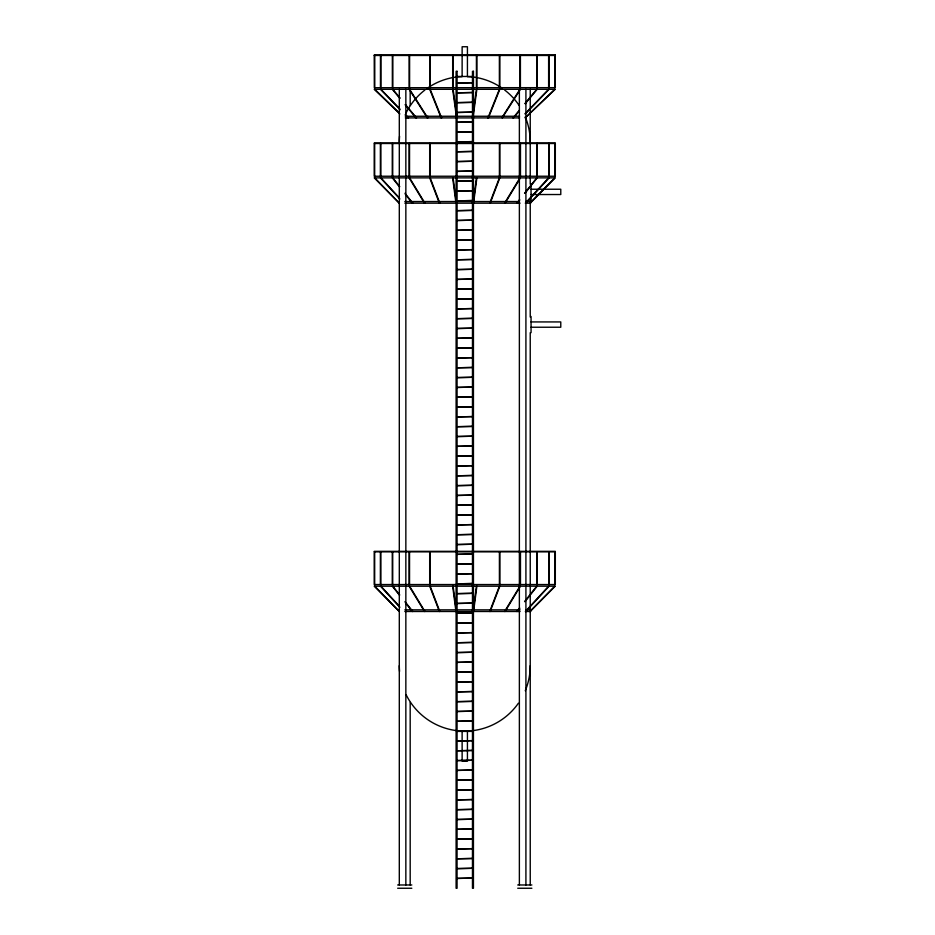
<?xml version="1.0" encoding="UTF-8"?>
<svg xmlns="http://www.w3.org/2000/svg" width="935" height="935" viewBox="0 0 935 935"><rect width="100%" height="100%" fill="white"/><g stroke="black" fill="none" stroke-linecap="round" stroke-linejoin="round"><path stroke-width="1.4" d="M473.133 203.175L476.418 177.872M473.589 203.175L476.885 177.872M473.133 611.49L476.418 586.187M473.589 611.49L476.885 586.187M472.526 117.903L476.418 89.304M472.981 117.903L476.885 89.304M427.424 117.903L427.821 116.256M489.73 203.175L499.372 177.872M490.185 203.175L499.828 177.872M489.73 611.49L499.372 586.187M490.185 611.49L499.828 586.187M487.93 117.903L499.372 89.304M488.397 117.903L499.828 89.304M504.596 203.175L519.942 177.872M505.064 203.175L520.409 177.872M504.596 611.49L519.942 586.187M505.064 611.49L520.409 586.187M502.516 116.711L519.942 89.304M502.212 117.903L520.409 89.304M516.751 203.175L519.357 199.868M524.57 193.276L536.748 177.872M517.207 203.175L519.813 199.868M525.026 193.276L537.204 177.872M516.751 611.49L519.357 608.194M524.57 601.591L536.748 586.187M517.207 611.49L519.813 608.194M525.026 601.591L537.204 586.187M513.034 117.903L519.416 110.201M524.886 103.598L536.748 89.304M513.49 117.903L518.96 111.3M525.353 103.598L537.204 89.304M548.623 177.872L525.33 203.175L530.648 203.175M525.797 203.175L549.079 177.872M526.3 610.438L548.623 586.187M525.797 611.49L549.079 586.187M524.956 113.813L548.623 89.304M525.412 113.813L549.079 89.304M529.783 203.175L554.771 177.872M530.239 203.175L555.226 177.872L374.222 177.872L399.303 203.175L374.771 177.872M529.783 611.49L554.771 586.187M530.239 611.49L555.226 586.187L374.222 586.187L399.303 611.49L374.771 586.187M554.771 89.304L525.143 117.903L555.226 89.304L374.222 89.304L399.864 113.953M462.065 76.647L456.233 77.032A65.462 65.462 0 0 0 427.225 88.311M467.477 730.96L471.532 730.691M472.888 730.597L473.32 730.574A65.462 65.462 0 0 0 518.399 703.213M374.222 55.469L555.32 55.469M456.666 76.471L472.888 76.471M405.334 116.256L519.533 116.256M405.334 117.903L519.533 117.903M374.222 143.008L555.332 143.008M531.057 189.232L560.778 189.232L560.778 194.527L531.057 194.538M404.832 201.539L472 201.539M473.391 201.539L517.487 201.539M525.774 201.539L530.648 201.539M404.832 203.175L520.035 203.175M531.057 321.932L560.778 321.932L560.778 327.227L531.057 327.238M374.222 551.334L555.332 551.334M404.832 609.854L472 609.854M473.391 609.854L520.035 609.854M525.774 609.854L530.648 609.854M404.832 611.49L520.035 611.49M525.353 611.49L530.648 611.49M456.666 731.392L472.888 731.392M397.667 884.977L411.821 884.977M517.733 884.977L531.875 884.977M397.667 888.25L411.821 888.25M517.733 888.25L531.875 888.25M467.477 76.647L473.32 77.032A65.462 65.462 0 0 1 502.329 88.311M456.666 730.597L456.233 730.574A65.462 65.462 0 0 1 406.059 694.623M458.01 730.691L462.065 730.96M374.771 89.304L399.303 112.971M380.931 89.304L399.666 108.705M405.58 114.83L408.537 117.903M380.463 89.304L400.192 109.722M405.124 114.83L408.081 117.903M380.931 177.872L399.362 197.904M380.463 177.872L399.876 198.956M380.931 586.187L399.362 606.219M380.463 586.187L399.876 607.271M392.805 89.304L400.098 98.105M405.568 104.697L416.519 117.903M392.349 89.304L399.642 98.105M405.112 104.697L416.052 117.903M392.805 177.872L399.759 186.673M404.972 193.276L412.802 203.175M392.349 177.872L399.303 186.673M405.381 194.375L412.347 203.175M392.805 586.187L399.759 594.987M404.972 601.591L412.802 611.49M392.349 586.187L399.303 594.987M405.381 602.689L412.347 611.49M409.6 89.304L427.798 117.903M409.144 89.304L427.342 117.903M409.6 177.872L424.946 203.175M409.144 177.872L424.49 203.175M409.6 586.187L424.946 611.49M409.144 586.187L424.49 611.49M430.182 89.304L441.612 117.903M429.714 89.304L441.156 117.903M430.182 177.872L439.824 203.175M429.714 177.872L439.368 203.175M430.182 586.187L439.824 611.49M429.714 586.187L439.368 611.49M488 116.256L488.257 117.903M453.124 89.304L457.028 117.903M452.669 89.304L456.572 117.903M453.124 177.872L456.42 203.175M452.669 177.872L455.953 203.175M453.124 586.187L456.42 611.49M452.669 586.187L455.953 611.49M554.771 54.978L554.771 87.715M554.864 143.499L554.864 176.236M554.864 551.825L554.864 584.55M549.079 54.978L549.079 87.715M549.172 143.499L549.172 176.236M549.172 551.825L549.172 584.55M548.716 143.499L548.716 176.236M548.716 551.825L548.716 584.55M548.623 54.978L548.623 87.715M537.204 54.978L537.204 87.715M537.286 143.499L537.286 176.236M537.286 551.825L537.286 584.55M536.819 143.499L536.819 176.236M536.819 551.825L536.819 584.55M536.748 54.978L536.748 87.715M531.057 183.774L531.057 199.996M531.057 316.474L531.057 332.696M530.239 89.304L530.239 184.195M530.239 199.996L530.239 317.058M530.239 332.696L530.239 884.977M525.914 89.304L525.914 884.977M520.468 143.499L520.468 176.236M520.468 551.825L520.468 584.55M520.409 54.978L520.409 87.715M519.942 54.978L519.942 87.715M520 143.499L520 176.236M520 551.825L520 584.55M519.369 89.304L519.369 884.977M499.828 54.978L499.828 87.715M499.863 143.499L499.863 176.236M499.863 551.825L499.863 584.55M499.407 143.499L499.407 176.236M499.407 551.825L499.407 584.55M499.372 54.978L499.372 87.715M476.885 54.978L476.885 87.715M476.418 54.978L476.418 87.715M467.43 76.471L467.43 46.75L462.135 46.75L462.124 76.471M467.43 731.392L467.43 761.113L462.135 761.113L462.124 731.392M453.124 54.978L453.124 87.715M452.669 54.978L452.669 87.715M430.182 54.978L430.182 87.715M430.135 143.499L430.135 176.236M430.135 551.825L430.135 584.55M429.714 54.978L429.714 87.715M429.679 143.499L429.679 176.236M429.679 551.825L429.679 584.55M410.184 89.304L410.184 105.363M410.184 702.477L410.184 884.977M409.6 54.978L409.6 87.715M409.542 143.499L409.542 176.236M409.542 551.825L409.542 584.55M409.144 54.978L409.144 87.715M409.086 143.499L409.086 176.236M409.086 551.825L409.086 584.55M405.848 89.304L405.848 884.977M399.303 89.304L399.303 884.977M392.805 54.978L392.805 87.715M392.723 143.499L392.723 176.236M392.723 551.825L392.723 584.55M392.349 54.978L392.349 87.715M392.268 143.499L392.268 176.236M392.268 551.825L392.268 584.55M380.931 54.978L380.931 87.715M380.837 143.499L380.837 176.236M380.837 551.825L380.837 584.55M380.463 54.978L380.463 87.715M380.381 143.499L380.381 176.236M380.381 551.825L380.381 584.55M374.771 54.978L374.771 87.715M374.678 143.499L374.678 176.236M374.678 551.825L374.678 584.55M399.303 141.933A65.462 65.462 0 0 1 399.561 136.23M406.059 112.983A65.462 65.462 0 0 1 424.922 90.005M504.631 90.005A65.462 65.462 0 0 1 519.206 105.561M525.26 116.887A65.462 65.462 0 0 1 530.239 141.933M530.239 665.662A65.462 65.462 0 0 1 525.26 690.72M399.561 671.377A65.462 65.462 0 0 1 399.303 665.662M555.32 54.978L374.222 54.978L374.316 87.715L555.32 87.668L555.226 54.978M457.063 71.305L456.116 71.305L456.105 888.25L457.063 888.25L457.086 71.305M473.437 71.305L472.479 71.305L472.467 888.25L473.437 888.25L473.449 71.305M472.958 82.689L456.596 83.016L472.958 82.689M472.958 92.507L456.596 92.834L472.958 92.507M472.958 102.336L456.596 102.663L472.958 102.336M472.958 112.153L456.596 112.48L472.958 112.153M472.958 121.971L456.596 122.298L472.958 121.971M472.958 131.788L456.596 132.115L472.958 131.788M472.958 141.606L456.596 141.933L472.958 141.606M555.332 143.499L374.222 143.499L374.222 176.236L555.32 176.236L555.332 143.499M472.958 151.435L456.596 151.762L472.958 151.435M472.958 161.252L456.596 161.58L472.958 161.252M472.958 171.07L456.596 171.397L472.958 171.07M472.958 180.887L456.596 181.215L472.958 180.887M472.958 190.705L456.596 191.032L472.958 190.705M472.958 200.534L456.596 200.861L472.958 200.534M472.958 210.352L456.596 210.679L472.958 210.352M472.958 220.169L456.596 220.496L472.958 220.169M472.958 229.987L456.596 230.314L472.958 229.987M472.958 239.804L456.596 240.131L472.958 239.804M472.958 249.633L456.596 249.961L472.958 249.633M472.958 259.451L456.596 259.778L472.958 259.451M472.958 269.268L456.596 269.596L472.958 269.268M472.958 279.086L456.596 279.413L472.958 279.086M472.958 288.903L456.596 289.231L472.958 288.903M472.958 298.732L456.596 299.06L472.958 298.732M472.958 308.55L456.596 308.877L472.958 308.55M472.958 318.367L456.596 318.695L472.958 318.367M472.958 328.185L456.596 328.512L472.958 328.185M472.958 338.002L456.596 338.33L472.958 338.002M472.958 347.832L456.596 348.159L472.958 347.832M472.958 357.649L456.596 357.976L472.958 357.649M472.958 367.467L456.596 367.794L472.958 367.467M472.958 377.284L456.596 377.611L472.958 377.284M472.958 387.113L456.596 387.441L472.958 387.113M472.958 396.931L456.596 397.258L472.958 396.931M472.958 406.748L456.596 407.076L472.958 406.748M472.958 416.566L456.596 416.893L472.958 416.566M472.958 426.383L456.596 426.711L472.958 426.383M472.958 436.213L456.596 436.54L472.958 436.213M472.958 446.03L456.596 446.357L472.958 446.03M472.958 455.848L456.596 456.175L472.958 455.848M472.958 465.665L456.596 465.992L472.958 465.665M472.958 475.483L456.596 475.81L472.958 475.483M472.958 485.312L456.596 485.639L472.958 485.312M472.958 495.129L456.596 495.457L472.958 495.129M472.958 504.947L456.596 505.274L472.958 504.947M472.958 514.764L456.596 515.091L472.958 514.764M472.958 524.582L456.596 524.909L472.958 524.582M472.958 534.411L456.596 534.738L472.958 534.411M472.958 544.228L456.596 544.556L472.958 544.228M555.332 551.825L374.222 551.825L374.222 584.55L555.32 584.55L555.332 551.825M472.958 554.046L456.596 554.373L472.958 554.046M472.958 563.863L456.596 564.191L472.958 563.863M472.958 573.681L456.596 574.008L472.958 573.681M472.958 583.51L456.596 583.837L472.958 583.51M472.958 593.328L456.596 593.655L472.958 593.328M472.958 603.145L456.596 603.472L472.958 603.145M472.958 612.963L456.596 613.29L472.958 612.963M472.958 622.78L456.596 623.107L472.958 622.78M472.958 632.609L456.596 632.937L472.958 632.609M472.958 642.427L456.596 642.754L472.958 642.427M472.958 652.244L456.596 652.572L472.958 652.244M472.958 662.062L456.596 662.389L472.958 662.062M472.958 671.879L456.596 672.207L472.958 671.879M472.958 681.708L456.596 682.036L472.958 681.708M472.958 691.526L456.596 691.853L472.958 691.526M472.958 701.344L456.596 701.671L472.958 701.344M472.958 711.161L456.596 711.488L472.958 711.161M472.958 720.99L456.596 721.317L472.958 720.99M472.958 730.808L456.596 731.135L472.958 730.808M472.958 740.625L456.596 740.952L472.958 740.625M472.958 750.443L456.596 750.77L472.958 750.443M472.958 760.26L456.596 760.587L472.958 760.26M472.958 770.089L456.596 770.417L472.958 770.089M472.958 779.907L456.596 780.234L472.958 779.907M472.958 789.724L456.596 790.052L472.958 789.724M472.958 799.542L456.596 799.869L472.958 799.542M472.958 809.359L456.596 809.687L472.958 809.359M472.958 819.189L456.596 819.516L472.958 819.189M472.958 829.006L456.596 829.333L472.958 829.006M472.958 838.824L456.596 839.151L472.958 838.824M472.958 848.641L456.596 848.968L472.958 848.641M472.958 858.459L456.596 858.786L472.958 858.459M472.958 868.288L456.596 868.615L472.958 868.288M472.958 878.105L456.596 878.433L472.958 878.105"/></g></svg>
